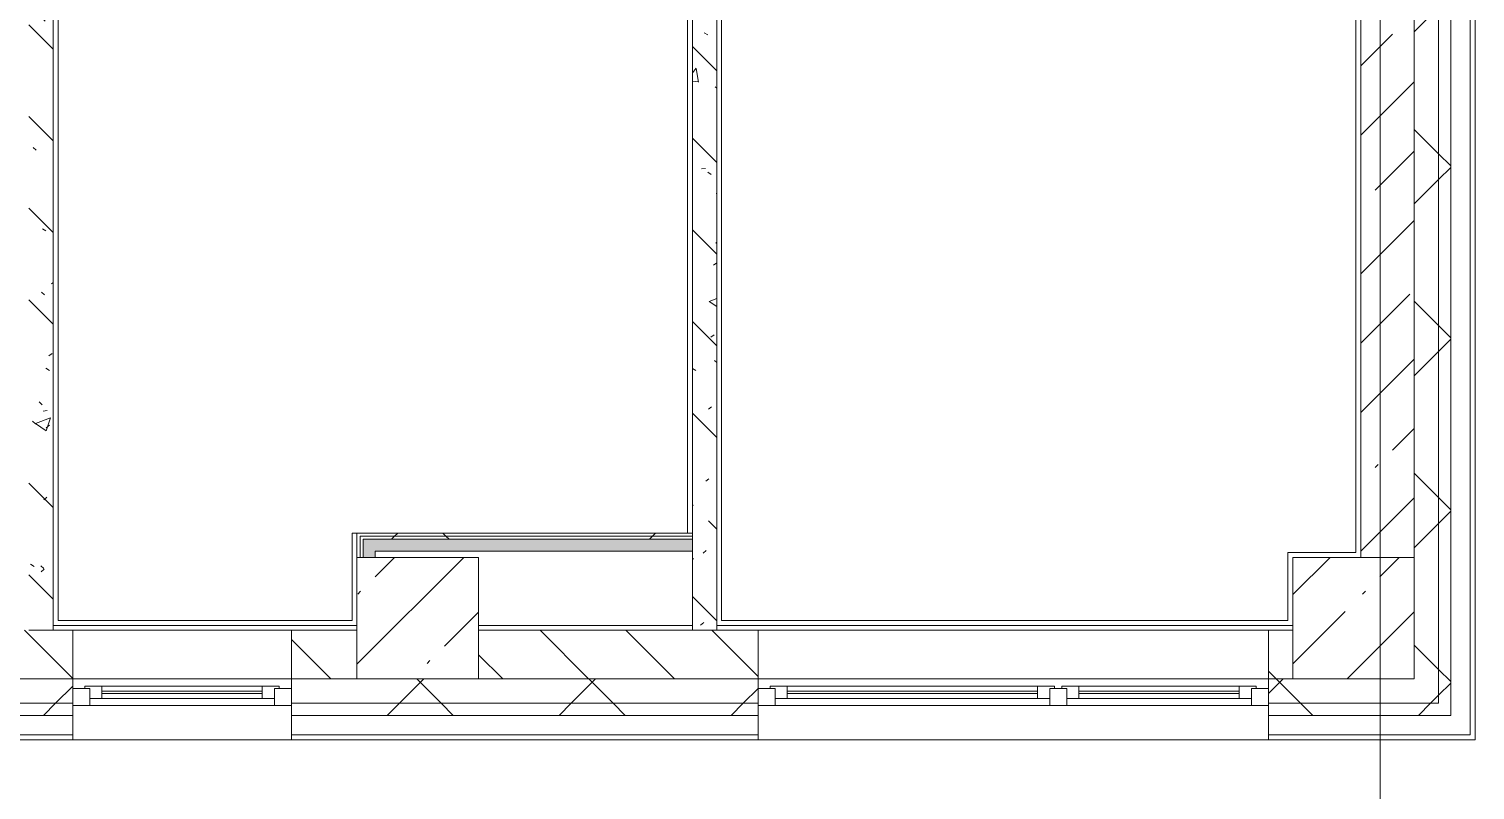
# Model space of a CAD drawing. Header units: millimetres. Extents: x 81610 to 276841, y -8553 to 29000.
# Drawn here: x 228831 to 234781, y 3093 to 6224 of the extents above; entities that cross this region are included whole.
import ezdxf

# ---------------------------------------------------------------- set-up
doc = ezdxf.new("R2010")
doc.units = ezdxf.units.MM
for name, color, linetype, lineweight, true_color in [('A-FLOR-2', 7, 'Continuous', 5, 0xaaaaaa), ('I-WALL-2', 7, 'Continuous', 5, 0xe7e7e7), ('I-WALL-3', 7, 'Continuous', 9, 0xe7e7e7), ('I-WALL-6', 7, 'Continuous', 5, 0x787878)]:
    doc.layers.add(name, color=color, linetype=linetype, lineweight=lineweight, true_color=true_color)
for name, color, linetype, lineweight in [('A-GLAZ-3', 7, 'Continuous', 5), ('A-WALL', 7, 'Continuous', 9), ('A-WALL-5', 7, 'Continuous', 5), ('I-WALL-4', 7, 'Continuous', 5), ('S-COLS-3', 7, 'Continuous', 5), ('Оси', 7, 'Continuous', 9)]:
    doc.layers.add(name, color=color, linetype=linetype, lineweight=lineweight)
pattern_1 = [(45, (149830.96, 0), (-353.5534, 353.5534), []), (135, (149830.96, 0), (-353.5534, -353.5534), [])]
pattern_2 = [(135, (149830.96, 0), (-377.1708, -377.1708), [533.4, -88.9, 17.78, -88.9]), (135, (149830.96, 376.94), (-377.1708, -377.1708), []), (50, (149830.96, 0), (637.6445, -55.7866), [66.675, -733.425]), (355, (149830.96, 0), (-123.3494, 668.699), [53.34, -586.74]), (100.451, (149884.1, -4.65), (514.299, 612.908), [56.665, -623.315]), (46.184, (149830.96, 177.8), (948.7764, -147.15), [100.012, -1100.137]), (96.636, (149910, 165.5), (830.909, 865.997), [84.998, -934.973]), (351.184, (149831, 177.8), (830.918, 865.988), [80.01, -880.11]), (21, (149919.86, 133.35), (530.6506, -357.9283), [66.675, -733.425]), (326, (149919.86, 133.35), (216.308, 644.6585), [53.34, -586.74]), (71.451, (149964.1, 103.5), (746.9596, 286.7243), [56.665, -623.315]), (37.5, (149830.96, 0), (10.81053, 295.9426), [16.764, -562.864, 16.764, -578.866, -588.962]), (37.5, (149830.96, 0), (10.81053, 295.9426), [-1175.258, 16.764, -572.198]), (7.5, (149830.96, 0), (233.8692, 350.6318), [16.764, -322.834, 16.764, -549.529, -224.472]), (7.5, (149830.96, 0), (233.8692, 350.6318), [-905.891, 16.764, -207.708]), (327.5, (149632.7, 0), (474.5678, -20.0513), [16.764, -205.486, 16.764, -676.656, -920.115]), (327.5, (149632.7, 0), (474.5678, -20.0513), [-915.67, 16.764, -903.351]), (317.5, (149543.8, 0), (518.4522, 88.9934), [16.764, -272.161, 16.764, -443.738, -653.415]), (317.5, (149543.8, 0), (518.4522, 88.9934), [-749.427, 16.764, -636.651])]
pattern_3 = [(45, (149830.96, 0), (-530.33, 530.33), []), (135, (149830.96, 0), (-530.33, -530.33), [])]

# ---------------------------------------------------------------- blocks, each defined once
blk = doc.blocks.new('BSC_Колонна _Прямоугольная - 500х500-V25-1_11_3_птичка')
at = {"layer": 'S-COLS-3'}
h = blk.add_hatch(dxfattribs=at)
h.set_pattern_fill('FP_61', color=256, style=0, pattern_type=2)
h.set_pattern_definition([(45, (-80600, -3800), (-285.1231, 285.1231), []), (45, (-80314.88, -3800), (-285.1231, 285.1231), [504.031, -100.806, 16.764, -84.042])])
h.paths.add_polyline_path([(250, -250), (250, 250), (-250, 250), (-250, -250), (140.6, -250)])
for p, q in [((250, 250), (-250, 250)), ((-250, 250), (-250, -250)), ((250, -250), (250, 250)), ((-250, -250), (250, -250))]:
    blk.add_line(p, q, dxfattribs=at)
blk = doc.blocks.new('120_Окно_СКБ_1Ст - 120_Окно_СКБ_1Ст 900х2500_h_-19906150-1_11_3_птичка')
at = {"layer": 'A-GLAZ-3'}
for p, q in [((-450, -75), (-450, -5)), ((-450, -5), (-380, -5)), ((450, -5), (-450, -5)), ((-380, -5), (-380, -75)), ((380, -35), (-380, -35)), ((-380, -35), (-380, -75)), ((-330, -85), (-330, -35)), ((-330, -55), (330, -55)), ((330, -85), (330, -35)), ((380, -75), (380, -5)), ((380, -5), (450, -5)), ((380, -75), (380, -35)), ((450, -5), (450, -75)), ((-380, -75), (-450, -75)), ((-450, -75), (-400, -75)), ((-380, -75), (-400, -75)), ((-400, -75), (-400, -85)), ((-400, -85), (400, -85)), ((400, -85), (-400, -85)), ((330, -65), (-330, -65)), ((450, -75), (380, -75)), ((400, -75), (380, -75)), ((400, -75), (450, -75)), ((400, -85), (400, -75))]:
    blk.add_line(p, q, dxfattribs=at)
blk = doc.blocks.new('120_Окно_СКБ_2Ст - 120_Окно_СКБ_2Ст 2100х2500 _мал створка СЛЕВА_-19967351-1_11_3_птичка')
at = {"layer": 'A-GLAZ-3'}
for p, q in [((-1050, -75), (-1050, -5)), ((-1050, -5), (-980, -5)), ((1050, -5), (-1050, -5)), ((-980, -5), (-980, -75)), ((-220, -35), (-980, -35)), ((-980, -35), (-980, -75)), ((-930, -85), (-930, -35)), ((-930, -55), (-270, -55)), ((-270, -85), (-270, -35)), ((-220, -75), (-220, -5)), ((-220, -5), (-150, -5)), ((-220, -75), (-220, -35)), ((-150, -5), (-150, -75)), ((980, -35), (-150, -35)), ((-150, -35), (-150, -75)), ((-100, -85), (-100, -35)), ((-100, -55), (930, -55)), ((930, -85), (930, -35)), ((980, -75), (980, -5)), ((980, -5), (1050, -5)), ((980, -75), (980, -35)), ((1050, -5), (1050, -75)), ((-980, -75), (-1050, -75)), ((-1050, -75), (-1000, -75)), ((-980, -75), (-1000, -75)), ((-1000, -75), (-1000, -85)), ((-1000, -85), (-200, -85)), ((-200, -85), (-1000, -85)), ((-270, -65), (-930, -65)), ((-150, -75), (-220, -75)), ((-200, -75), (-220, -75)), ((-200, -75), (-170, -75)), ((-200, -85), (-200, -75)), ((-150, -75), (-170, -75)), ((-170, -75), (-170, -85)), ((-170, -85), (1000, -85)), ((1000, -85), (-170, -85)), ((930, -65), (-100, -65)), ((1050, -75), (980, -75)), ((1000, -75), (980, -75)), ((1000, -75), (1050, -75)), ((1000, -85), (1000, -75))]:
    blk.add_line(p, q, dxfattribs=at)
blk = doc.blocks.new('BSC_Колонна _Прямоугольная - 500х500-V143-1_11_3_птичка')
at = {"layer": 'S-COLS-3'}
h = blk.add_hatch(dxfattribs=at)
h.set_pattern_fill('FP_170', color=256, style=0, pattern_type=2)
h.set_pattern_definition([(45, (-84450, -3800), (-285.1231, 285.1231), []), (45, (-84164.88, -3800), (-285.1231, 285.1231), [504.031, -100.806, 16.764, -84.042])])
h.paths.add_polyline_path([(8.5, -250), (250, -250), (250, 250), (-250, 250), (-250, -250)])
for p, q in [((250, 250), (-250, 250)), ((-250, 250), (-250, -250)), ((250, -250), (250, 250)), ((-250, -250), (250, -250))]:
    blk.add_line(p, q, dxfattribs=at)

msp = doc.modelspace()

# ---------------------------------------------------------------- hatches: boundary and pattern name
at = {"layer": 'A-WALL-5'}
h = msp.add_hatch(dxfattribs=at)
h.set_pattern_fill('FP_65', color=256, style=0, pattern_type=2)
h.set_pattern_definition(pattern_1)
h.paths.add_polyline_path([(234531, 3550), (234631, 3550), (234630.9, 7500), (234539, 7500), (234531, 7492), (234531, 4050)])
h = msp.add_hatch(dxfattribs=at)
h.set_pattern_fill('FP_65', color=256, style=0, pattern_type=2)
h.set_pattern_definition(pattern_1)
h.paths.add_polyline_path([(234641, 3450), (234681, 3450), (234681, 7500), (234631, 7500), (234631, 3450)])
h = msp.add_hatch(dxfattribs=at)
h.set_pattern_fill('FP_76', color=256, style=0, pattern_type=2)
h.set_pattern_definition([(135, (149830.96, 0), (-176.7767, -176.7767), [])])
h.paths.add_polyline_path([(225924.2, 3550), (226911, 3550), (226911, 3750), (225811, 3750), (225811, 3550)])
h.paths.add_polyline_path([(228831.4, 3550), (229011.4, 3550), (229011.4, 3750), (227811, 3750), (227811, 3550), (228712.6, 3550)])
h.paths.add_polyline_path([(233931, 3550), (234031, 3550), (234031, 3750), (233931, 3750), (233931, 3554.3)])
h.paths.add_polyline_path([(229911.4, 3550), (230181, 3550), (230181, 3750), (229911.4, 3750), (229911.4, 3727.7)])
h.paths.add_polyline_path([(231831, 3550), (231831, 3750), (230681, 3750), (230681, 3550)])
h = msp.add_hatch(dxfattribs=at)
h.set_pattern_fill('FP_65', color=256, style=0, pattern_type=2)
h.set_pattern_definition(pattern_1)
h.paths.add_polyline_path([(234289.4, 3450), (234631, 3450), (234631, 3550), (233931, 3550), (233931, 3450), (234031, 3450)])
h.paths.add_polyline_path([(226853.6, 3450), (226911, 3455.7), (226911, 3550), (225689, 3546.3), (225689, 3450), (226449.1, 3450)])
h.paths.add_polyline_path([(227811, 3450), (229011.4, 3450), (229011.4, 3550), (227811, 3550), (227811, 3466.9)])
h.paths.add_polyline_path([(230571.5, 3450), (231831, 3450), (231831, 3550), (229911.4, 3550), (229911.4, 3450)])
h = msp.add_hatch(dxfattribs=at)
h.set_pattern_fill('FP_65', color=256, style=0, pattern_type=2)
h.set_pattern_definition(pattern_1)
h.paths.add_polyline_path([(233931, 3400), (234681, 3400), (234681, 3450), (233931, 3450), (233931, 3440)])
h.paths.add_polyline_path([(226853.6, 3400), (226911, 3400), (226911, 3450), (225689, 3450), (225689, 3400), (225924.2, 3400)])
h.paths.add_polyline_path([(228712.6, 3400), (229011.4, 3400), (229011.4, 3450), (227811, 3450), (227811, 3400)])
h.paths.add_polyline_path([(229911.4, 3400), (231831, 3400), (231831, 3450), (229911.4, 3450), (229911.4, 3440)])
at = {"layer": 'I-WALL-2'}
msp.add_hatch(color=256, dxfattribs=at).paths.add_polyline_path([(231561, 4075), (231561, 4125), (230256, 4125), (230256, 4075), (230681, 4075)])
at = {"layer": 'I-WALL-3'}
msp.add_hatch(color=256, dxfattribs=at).paths.add_polyline_path([(230206, 4050), (230256, 4050), (230256, 4125), (230206, 4124.5), (230206, 4095.2)])
at = {"layer": 'I-WALL-4'}
h = msp.add_hatch(dxfattribs=at)
h.set_pattern_fill('FP_45', color=256, style=0, pattern_type=2)
h.set_pattern_definition([(45, (149830.96, 0), (-285.1231, 285.1231), []), (45, (150116.1, 0), (-285.1231, 285.1231), [504.031, -100.806, 16.764, -84.042])])
h.paths.add_polyline_path([(234531, 4050), (234531, 10900), (234311, 10900), (234311, 4050)])
h = msp.add_hatch(dxfattribs=at)
h.set_pattern_fill('FP_181', color=256, style=0, pattern_type=2)
h.set_pattern_definition(pattern_3)
h.paths.add_polyline_path([(230256, 4137.5), (231561, 4137.5), (231561, 4150), (230193.5, 4150), (230193.5, 4137.5), (230206, 4137.5)])
h = msp.add_hatch(dxfattribs=at)
h.set_pattern_fill('FP_181', color=256, style=0, pattern_type=2)
h.set_pattern_definition(pattern_3)
h.paths.add_polyline_path([(231541, 4125), (231561, 4125), (231561, 4137.5), (230206, 4137.5), (230206, 4125), (230256, 4125)])
at = {"layer": 'I-WALL-6'}
h = msp.add_hatch(dxfattribs=at)
h.set_pattern_fill('FP_74', color=256, style=0, pattern_type=2)
h.set_pattern_definition(pattern_2)
h.paths.add_polyline_path([(228831.4, 3750), (228931.4, 3750), (228931.4, 9100), (228831.4, 9100), (228831.4, 3762.9)])
h = msp.add_hatch(dxfattribs=at)
h.set_pattern_fill('FP_74', color=256, style=0, pattern_type=2)
h.set_pattern_definition(pattern_2)
h.paths.add_polyline_path([(231561, 3750), (231661, 3750), (231661, 9100), (231561, 9100), (231561, 3770)])

# ---------------------------------------------------------------- linework, layer by layer
at = {"layer": 'A-FLOR-2'}
for p, q in [((234291, 4070), (234291, 10880)), ((231681, 9220), (231681, 3790)), ((228951.4, 9080), (228951.4, 3790)), ((231541, 4150), (231541, 9080)), ((230161, 3790), (230161, 4150)), ((230161, 4150), (230181, 4150)), ((234011, 3790), (234011, 4070)), ((234011, 4070), (234291, 4070)), ((228951.4, 3790), (230161, 3790)), ((231681, 3790), (234011, 3790))]:
    msp.add_line(p, q, dxfattribs=at)
at = {"layer": 'A-WALL'}
for p, q in [((234631, 3450), (234631, 7500)), ((234681, 3400), (234681, 7500)), ((234761, 3320), (234761, 7500)), ((230193.5, 4050), (230193.5, 4137.5)), ((231561, 4137.5), (230193.5, 4137.5)), ((230206, 4050), (230206, 4125)), ((231561, 4125), (230206, 4125)), ((228831.4, 3750), (228931.4, 3750)), ((231561, 3750), (231661, 3750)), ((229011.4, 3550), (227811, 3550)), ((230181, 3550), (229911.4, 3550)), ((231831, 3550), (230681, 3550)), ((234031, 3550), (233931, 3550)), ((227811, 3450), (229011.4, 3450)), ((227811, 3400), (229011.4, 3400)), ((229911.4, 3450), (231831, 3450)), ((229911.4, 3400), (231831, 3400)), ((233931, 3450), (234631, 3450)), ((233931, 3400), (234681, 3400)), ((227811, 3320), (229011.4, 3320)), ((229911.4, 3320), (231831, 3320)), ((233931, 3320), (234761, 3320))]:
    msp.add_line(p, q, dxfattribs=at)
at = {"layer": 'A-WALL-5'}
for p, q in [((234781, 3300), (234781, 7492)), ((234531, 4050), (234531, 4050)), ((228931.4, 3750), (230181, 3750)), ((229011.4, 3300), (229011.4, 3750)), ((229911.4, 3750), (229911.4, 3300)), ((231561, 3750), (230681, 3750)), ((231661, 3750), (234031, 3750)), ((231831, 3300), (231831, 3750)), ((233931, 3750), (233931, 3300)), ((225689, 3300), (234781, 3300))]:
    msp.add_line(p, q, dxfattribs=at)
at = {"layer": 'I-WALL-4'}
for p, q in [((234311, 10900), (234311, 4050)), ((234531, 4050), (234531, 10900)), ((231661, 3750), (231661, 9200)), ((228931.4, 3750), (228931.4, 9100)), ((231561, 9100), (231561, 3750)), ((230181, 4150), (230181, 4050)), ((231561, 4150), (230181, 4150)), ((230256, 4050), (230256, 4075)), ((230256, 4075), (231561, 4075)), ((228931.4, 3770), (230181, 3770)), ((230681, 3770), (231561, 3770)), ((231661, 3770), (234031, 3770)), ((229911.4, 3550), (229011.4, 3550)), ((233931, 3550), (231831, 3550))]:
    msp.add_line(p, q, dxfattribs=at)
at = {"layer": 'Оси'}
msp.add_line((234391, -1906.3), (234391, 9979), dxfattribs=at)

# ---------------------------------------------------------------- block references
at = {"layer": 'A-GLAZ-3', "rotation": 180}
for name, p in [('120_Окно_СКБ_1Ст - 120_Окно_СКБ_1Ст 900х2500_h_-19906150-1_11_3_птичка', (229461.4, 3435)), ('120_Окно_СКБ_2Ст - 120_Окно_СКБ_2Ст 2100х2500 _мал створка СЛЕВА_-19967351-1_11_3_птичка', (232881, 3435))]:
    msp.add_blockref(name, p, dxfattribs=at)
at = {"layer": 'S-COLS-3'}
for name, p in [('BSC_Колонна _Прямоугольная - 500х500-V25-1_11_3_птичка', (230431, 3800)), ('BSC_Колонна _Прямоугольная - 500х500-V143-1_11_3_птичка', (234281, 3800))]:
    msp.add_blockref(name, p, dxfattribs=at)

doc.saveas('drawing.dxf')
